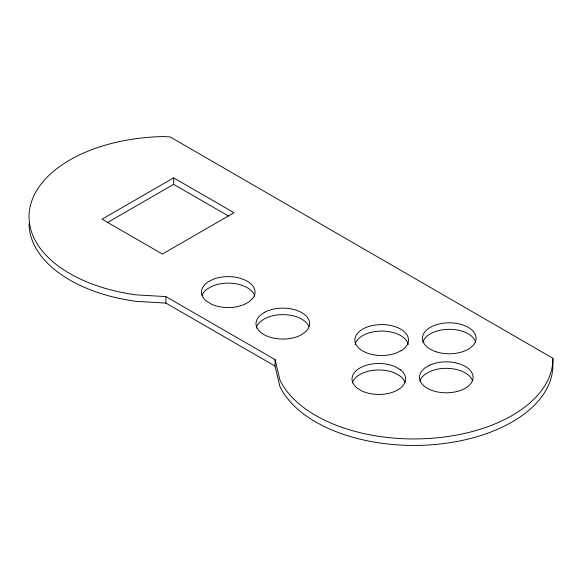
<?xml version="1.0" encoding="UTF-8"?>
<svg xmlns="http://www.w3.org/2000/svg" width="582" height="582" viewBox="0 0 582 582"><rect width="100%" height="100%" fill="white"/><g stroke="black" fill="none" stroke-linecap="round" stroke-linejoin="round"><path stroke-width="0.87" d="M173.632 177.866L102.032 219.203L162.4 254.05L233.993 212.714L173.632 177.866L173.632 184.349L107.539 222.506M165.899 296.602L136.144 294.87A138.974 80.236 0 0 1 29.74 208.72A138.974 80.236 0 0 1 163.789 136.566L170.126 136.937L552.9 358.286L552.9 364.776A138.974 80.236 0 0 1 512.713 421.63L512.196 421.928A138.974 80.236 0 0 1 279.869 386.368L275.053 366.071L275.053 359.589L165.899 296.602L165.899 303.084L275.053 366.071M165.899 303.084L136.144 301.352A138.974 80.236 0 0 1 29.042 223.961M173.632 184.349L228.508 216.031M275.053 359.589L279.877 379.886A138.974 80.236 0 0 0 512.196 415.446L512.713 415.148A138.974 80.236 0 0 0 552.9 358.286M355.122 344.486A26.801 15.474 0 0 1 381.719 331.049A26.801 15.474 0 0 1 408.266 344.522M422.808 342.362A26.801 15.474 0 0 1 449.282 329.31A26.801 15.474 0 0 1 475.756 342.362M352.372 382.971A26.801 15.474 0 0 1 395.789 373.477L400.583 376.416A26.801 15.474 0 0 1 405.072 382.309M419.855 381.174A26.801 15.474 0 0 1 424.809 374.532L429.698 371.643A26.801 15.474 0 0 1 472.562 380.81M202.07 295.3A26.801 15.474 0 0 1 207.512 288.788L212.612 286.024A26.801 15.474 0 0 1 239.282 284.482L245.226 286.606A26.801 15.474 0 0 1 254.756 296.245M256.218 328.197A26.801 15.474 0 0 1 259.856 322.108L264.213 318.951A26.801 15.474 0 0 1 308.831 326.349M252.69 298.464L249.001 301.898L243.902 304.662L237.74 306.576A26.801 15.474 0 0 1 211.288 304.08L206.494 301.134A26.801 15.474 0 0 1 207.512 282.299L212.612 279.535A26.801 15.474 0 0 1 239.282 277.992L245.226 280.124A26.801 15.474 0 0 1 252.69 298.464M264.213 312.469L259.856 315.626A26.801 15.474 0 0 0 266.127 335.712A26.801 15.474 0 0 0 301.432 334.737L305.79 331.58A26.801 15.474 0 0 0 299.519 311.501A26.801 15.474 0 0 0 264.213 312.469M429.698 365.154L424.809 368.05A26.801 15.474 0 0 0 440.778 392.472A26.801 15.474 0 0 0 472.366 373.797A26.801 15.474 0 0 0 429.698 365.154M401.107 350.706L395.665 353.238A26.801 15.474 0 0 1 355.056 341.772A26.801 15.474 0 0 1 390.224 325.367A26.801 15.474 0 0 1 401.107 350.706M400.583 369.934L395.789 366.995A26.801 15.474 0 0 0 360.462 367.7A26.801 15.474 0 0 0 357.072 388.012L361.866 390.959A26.801 15.474 0 0 0 397.193 390.246A26.801 15.474 0 0 0 400.583 369.934M435.882 351.703A26.801 15.474 0 0 0 476.083 338.295A26.801 15.474 0 0 0 435.882 324.894A26.801 15.474 0 0 0 435.882 351.703"/></g></svg>
